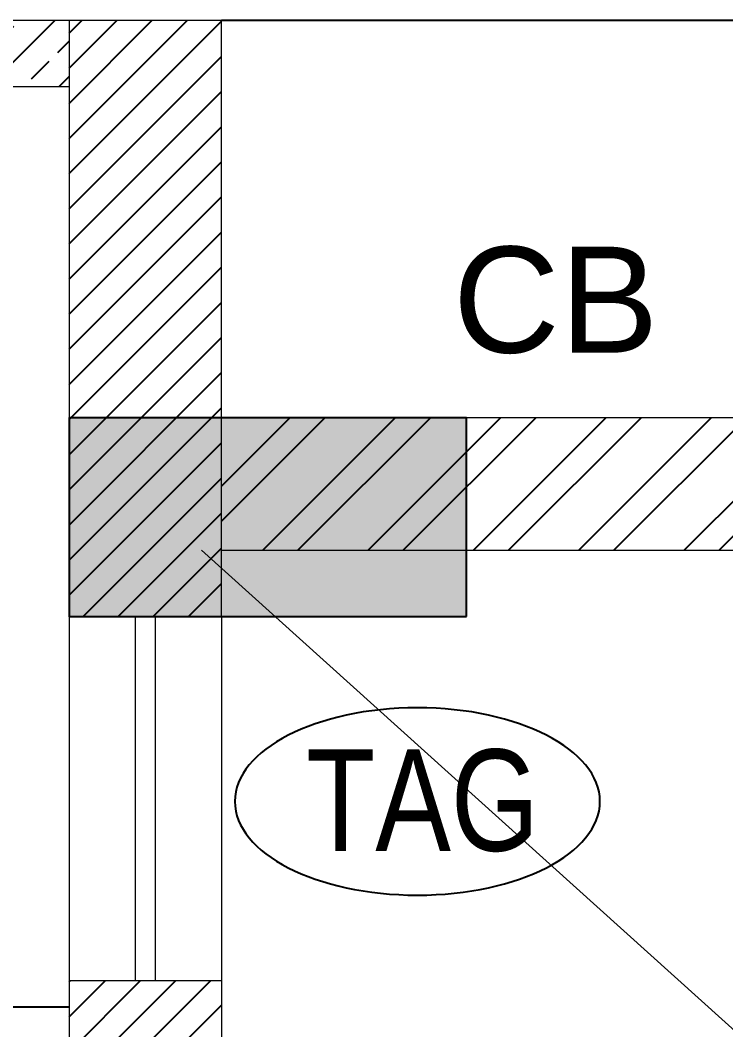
# Model space of a CAD drawing. Header units: millimetres. Extents: x 1255966 to 1543449, y 318653 to 465396.
# Drawn here: x 1397322 to 1398387, y 417065 to 418589 of the extents above; entities that cross this region are included whole.
import ezdxf
from ezdxf.enums import TextEntityAlignment as Align

# ---------------------------------------------------------------- set-up
doc = ezdxf.new("R2010")
doc.units = ezdxf.units.MM
doc.header["$LTSCALE"] = 500
doc.header["$MEASUREMENT"] = 0
doc.linetypes.add('HIDDEN', pattern=[0.375, 0.25, -0.125])
for name, color, linetype in [('AHC-A-FURNITURE', 2, 'Continuous'), ('Drop', 143, 'Continuous'), ('FURNITURE', 251, 'Continuous'), ('TEXT-RM NAME', 6, 'Continuous'), ('TOWER AREA COLUMN.', 6, 'Continuous')]:
    doc.layers.add(name, color=color, linetype=linetype)
for name, color, linetype, lineweight in [('TILE', 252, 'Continuous', 13), ('TOWER COL HATCH', 253, 'Continuous', 20), ('Wall', 2, 'Continuous', 15), ('WIN', 144, 'Continuous', 15)]:
    doc.layers.add(name, color=color, linetype=linetype, lineweight=lineweight)
doc.styles.get("Standard").update_dxf_attribs({"font": 'arial.ttf'})
pattern_1 = [(45, (1157523.658, 723982.806), (-26.5165043, 26.5165043), [])]

msp = doc.modelspace()

# ---------------------------------------------------------------- hatches: boundary and pattern name
at = {"layer": 'AHC-A-FURNITURE', "ltscale": 50, "true_color": 0x5b5b5b}
h = msp.add_hatch(dxfattribs=at)
h.set_pattern_fill('ANSI33', color=251, scale=300)
h.set_pattern_definition([(45, (1157523.66, 1001598.29), (-53.033009, 53.033009), []), (45, (1157576.69, 1001598.29), (-53.033009, 53.033009), [37.5, -18.75])])
h.paths.add_polyline_path([(1397395.6, 418588.9), (1396720.6, 418588.9), (1396720.6, 418488.9), (1397395.6, 418488.9)])
h.paths.add_polyline_path([(1395970.6, 418588.9), (1395770.6, 418588.9), (1395770.6, 416288.9), (1395870.6, 416288.9), (1395870.6, 418488.9), (1395970.6, 418488.9)])
at = {"layer": 'AHC-A-FURNITURE', "ltscale": 50, "true_color": 0xff0000}
h = msp.add_hatch(dxfattribs=at)
h.set_pattern_fill('ANSI31', color=1, scale=300)
h.set_pattern_definition(pattern_1)
h.paths.add_polyline_path([(1397625.6, 418588.9), (1397395.6, 418588.9), (1397395.6, 417688.9), (1397625.6, 417688.9)])
at = {"layer": 'AHC-A-FURNITURE', "ltscale": 50, "true_color": 0x5b5b5b}
h = msp.add_hatch(dxfattribs=at)
h.set_pattern_fill('ANSI32', color=251, scale=300)
h.set_pattern_definition([(45, (1157523.66, 1001598.29), (-79.549513, 79.549513), []), (45, (1157576.69, 1001598.29), (-79.549513, 79.549513), [])])
h.paths.add_polyline_path([(1401345.6, 417988.9), (1397625.6, 417988.9), (1397625.6, 417788.9), (1401145.6, 417788.9), (1401145.6, 415548.9), (1401345.6, 415548.9)])
at = {"layer": 'AHC-A-FURNITURE', "ltscale": 50, "true_color": 0xff0000}
h = msp.add_hatch(dxfattribs=at)
h.set_pattern_fill('ANSI31', color=1, scale=300)
h.set_pattern_definition(pattern_1)
h.paths.add_polyline_path([(1397625.6, 417138.9), (1397395.6, 417138.9), (1397395.6, 416288.9), (1397625.6, 416288.9)])
at = {"layer": 'TOWER COL HATCH'}
h = msp.add_hatch(color=253, dxfattribs=at)
h.dxf.hatch_style = 1
h.paths.add_polyline_path([(1397995.6, 417688.9), (1397995.6, 417988.9), (1397395.6, 417988.9), (1397395.6, 417688.9)])

# ---------------------------------------------------------------- linework, layer by layer
at = {"linetype": 'Continuous', "extrusion": (0, 0, -1)}
msp.add_ellipse((1397921.6, 417409.6), major_axis=(275.7, 0), ratio=0.512885, dxfattribs=at)
at = {"layer": 'Drop'}
msp.add_line((1397395.6, 417098.9, 0), (1395870.6, 417098.9, 0), dxfattribs=at)
at = {"layer": 'FURNITURE'}
msp.add_line((1397625.6, 418588.9), (1398810.6, 418588.9), dxfattribs=at)
at = {"layer": 'TILE', "linetype": 'HIDDEN', "ltscale": 45}
msp.add_line((1397595.6, 417788.9), (1401145.6, 414588.9), dxfattribs=at)
at = {"layer": 'TOWER AREA COLUMN.'}
msp.add_lwpolyline([(1397995.6, 417688.9), (1397995.6, 417988.9), (1397395.6, 417988.9), (1397395.6, 417688.9)], close=True, dxfattribs=at)
at = {"layer": 'Wall'}
for p, q in [((1396720.6, 418588.9), (1397625.6, 418588.9)), ((1397395.6, 418588.9, 0), (1397395.6, 417688.9)), ((1397625.6, 417688.9), (1397625.6, 418588.9)), ((1396720.6, 418488.9), (1397395.6, 418488.9, 0)), ((1402148.1, 417988.9), (1397625.6, 417988.9)), ((1397625.6, 417788.9), (1401145.6, 417788.9)), ((1397625.6, 417688.9), (1397395.6, 417688.9)), ((1397395.6, 417138.9), (1397395.6, 416288.9)), ((1397625.6, 417138.9), (1397395.6, 417138.9, 0)), ((1397625.6, 417138.9), (1397625.6, 416188.9))]:
    msp.add_line(p, q, dxfattribs=at)
at = {"layer": 'WIN'}
for p, q in [((1397395.6, 417688.9), (1397395.6, 417138.9)), ((1397625.6, 417688.9), (1397625.6, 417138.9))]:
    msp.add_line(p, q, dxfattribs=at)
at = {"layer": 'WIN', "linetype": 'HIDDEN', "ltscale": 50}
for p, q in [((1397495.6, 417688.9), (1397495.6, 417138.9)), ((1397525.6, 417688.9), (1397525.6, 417138.9))]:
    msp.add_line(p, q, dxfattribs=at)

# ---------------------------------------------------------------- texts
at = {"width": 0.8}
msp.add_attdef('TAG', text='', height=153.1, dxfattribs=at).set_placement((1397929.4, 417411.6), align=Align.MIDDLE_CENTER)
at = {"layer": 'TEXT-RM NAME'}
msp.add_text('CB', height=160, dxfattribs=at).set_placement((1397975.2, 418087))

doc.saveas('drawing.dxf')
